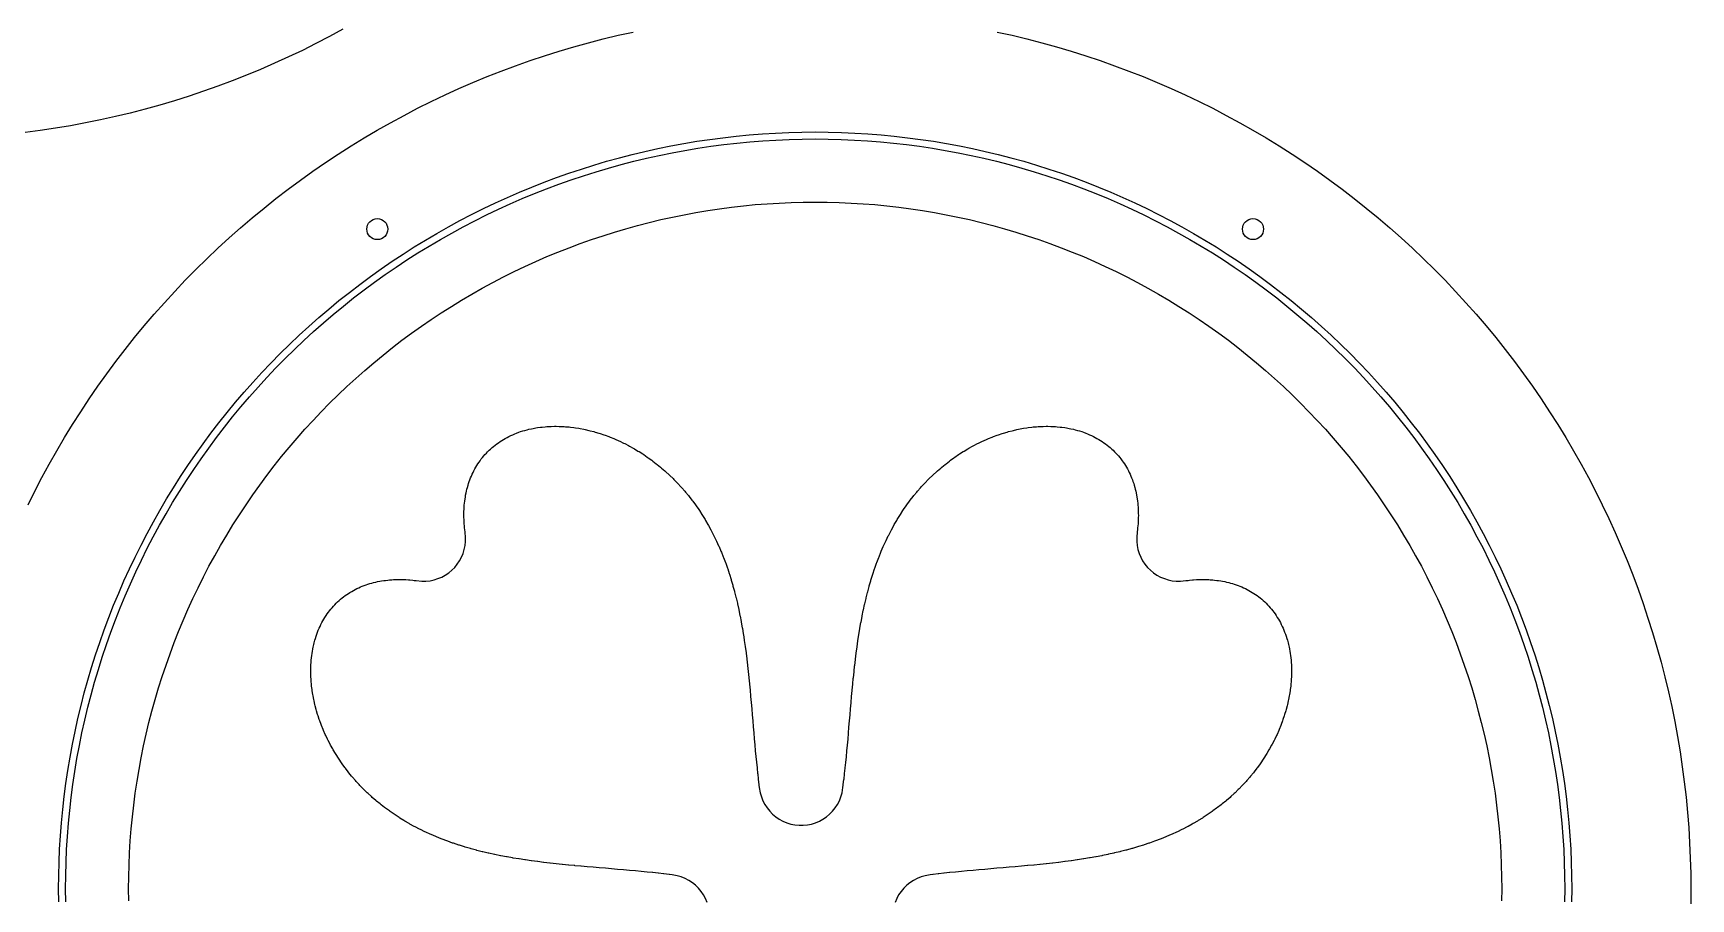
# Model space of a CAD drawing. Header units: metres. Extents: x 10 to 1210, y 10 to 2773.
# Drawn here: x 915.4 to 1152, y 619.6 to 743.1 of the extents above; entities that cross this region are included whole.
import ezdxf

# ---------------------------------------------------------------- set-up
doc = ezdxf.new("R2010")
doc.units = ezdxf.units.M
for name, color, linetype in [('ACIKLIK', 5, 'Continuous'), ('ASKI_DELIK', 6, 'Continuous'), ('CAM_SABLON', 4, 'Continuous'), ('DIS_KENAR_V91_Z3', 1, 'Continuous'), ('LAMBA_T4_Z4', 3, 'Continuous')]:
    doc.layers.add(name, color=color, linetype=linetype)

msp = doc.modelspace()

# ---------------------------------------------------------------- linework, layer by layer
at = {"layer": 'ACIKLIK'}
msp.add_lwpolyline([(929.02, 619.29), (929, 621), (929.02, 622.71), (929.06, 624.42), (929.14, 626.13), (929.24, 627.84), (929.37, 629.54), (929.54, 631.24), (929.73, 632.94), (929.95, 634.64), (930.21, 636.33), (930.49, 638.02), (930.8, 639.7), (931.14, 641.38), (931.51, 643.04), (931.91, 644.71), (932.34, 646.36), (932.8, 648.01), (933.28, 649.65), (933.8, 651.28), (934.34, 652.91), (934.91, 654.52), (935.51, 656.12), (936.14, 657.71), (936.79, 659.29), (937.47, 660.86), (938.18, 662.42), (938.92, 663.96), (939.68, 665.49), (940.47, 667.01), (941.29, 668.51), (942.13, 670), (943, 671.47), (943.89, 672.93), (944.81, 674.37), (945.76, 675.8), (946.72, 677.21), (947.72, 678.6), (948.73, 679.98), (949.78, 681.33), (950.84, 682.67), (951.93, 683.99), (953.04, 685.29), (954.17, 686.57), (955.33, 687.84), (956.51, 689.08), (957.7, 690.3), (958.92, 691.49), (960.16, 692.67), (961.43, 693.83), (962.71, 694.96), (964.01, 696.07), (965.33, 697.16), (966.67, 698.22), (968.02, 699.27), (969.4, 700.28), (970.79, 701.28), (972.2, 702.24), (973.63, 703.19), (975.07, 704.11), (976.53, 705), (978, 705.87), (979.49, 706.71), (980.99, 707.53), (982.51, 708.32), (984.04, 709.08), (985.58, 709.82), (987.14, 710.53), (988.71, 711.21), (990.29, 711.86), (991.88, 712.49), (993.48, 713.09), (995.09, 713.66), (996.72, 714.2), (998.35, 714.72), (999.99, 715.2), (1001.64, 715.66), (1003.29, 716.09), (1004.96, 716.49), (1006.62, 716.86), (1008.3, 717.2), (1009.98, 717.51), (1011.67, 717.79), (1013.36, 718.05), (1015.06, 718.27), (1016.76, 718.46), (1018.46, 718.63), (1020.16, 718.76), (1021.87, 718.86), (1023.58, 718.94), (1025.29, 718.98), (1027, 719), (1028.71, 718.98), (1030.42, 718.94), (1032.13, 718.86), (1033.84, 718.76), (1035.54, 718.63), (1037.24, 718.46), (1038.94, 718.27), (1040.64, 718.05), (1042.33, 717.79), (1044.02, 717.51), (1045.7, 717.2), (1047.38, 716.86), (1049.04, 716.49), (1050.71, 716.09), (1052.36, 715.66), (1054.01, 715.2), (1055.65, 714.72), (1057.28, 714.2), (1058.91, 713.66), (1060.52, 713.09), (1062.12, 712.49), (1063.71, 711.86), (1065.29, 711.21), (1066.86, 710.53), (1068.42, 709.82), (1069.96, 709.08), (1071.49, 708.32), (1073.01, 707.53), (1074.51, 706.71), (1076, 705.87), (1077.47, 705), (1078.93, 704.11), (1080.37, 703.19), (1081.8, 702.24), (1083.21, 701.28), (1084.6, 700.28), (1085.98, 699.27), (1087.33, 698.22), (1088.67, 697.16), (1089.99, 696.07), (1091.29, 694.96), (1092.57, 693.83), (1093.84, 692.67), (1095.08, 691.49), (1096.3, 690.3), (1097.49, 689.08), (1098.67, 687.84), (1099.83, 686.57), (1100.96, 685.29), (1102.07, 683.99), (1103.16, 682.67), (1104.22, 681.33), (1105.27, 679.98), (1106.28, 678.6), (1107.28, 677.21), (1108.24, 675.8), (1109.19, 674.37), (1110.11, 672.93), (1111, 671.47), (1111.87, 670), (1112.71, 668.51), (1113.53, 667.01), (1114.32, 665.49), (1115.08, 663.96), (1115.82, 662.42), (1116.53, 660.86), (1117.21, 659.29), (1117.86, 657.71), (1118.49, 656.12), (1119.09, 654.52), (1119.66, 652.91), (1120.2, 651.28), (1120.72, 649.65), (1121.2, 648.01), (1121.66, 646.36), (1122.09, 644.71), (1122.49, 643.04), (1122.86, 641.38), (1123.2, 639.7), (1123.51, 638.02), (1123.79, 636.33), (1124.05, 634.64), (1124.27, 632.94), (1124.46, 631.24), (1124.63, 629.54), (1124.76, 627.84), (1124.86, 626.13), (1124.94, 624.42), (1124.98, 622.71), (1125, 621), (1125, 621), (1124.98, 619.29)], dxfattribs=at)
at = {"layer": 'ASKI_DELIK'}
for centre in [(964.5, 715.14), (1089.5, 715.14)]:
    msp.add_circle(centre, 1.5, dxfattribs=at)
at = {"layer": 'CAM_SABLON'}
msp.add_lwpolyline([(920.02, 619.13), (920, 621), (920.02, 622.87), (920.07, 624.73), (920.15, 626.6), (920.26, 628.46), (920.41, 630.33), (920.59, 632.18), (920.8, 634.04), (921.04, 635.89), (921.32, 637.74), (921.63, 639.58), (921.97, 641.42), (922.34, 643.25), (922.74, 645.07), (923.18, 646.89), (923.65, 648.69), (924.15, 650.49), (924.68, 652.28), (925.24, 654.06), (925.83, 655.84), (926.45, 657.6), (927.11, 659.35), (927.79, 661.08), (928.51, 662.81), (929.25, 664.52), (930.03, 666.22), (930.83, 667.91), (931.66, 669.58), (932.53, 671.23), (933.42, 672.87), (934.34, 674.5), (935.28, 676.11), (936.26, 677.7), (937.26, 679.28), (938.29, 680.83), (939.35, 682.37), (940.44, 683.89), (941.55, 685.39), (942.68, 686.88), (943.85, 688.34), (945.03, 689.78), (946.25, 691.2), (947.48, 692.6), (948.75, 693.97), (950.03, 695.33), (951.34, 696.66), (952.67, 697.97), (954.03, 699.25), (955.4, 700.52), (956.8, 701.75), (958.22, 702.97), (959.66, 704.15), (961.12, 705.32), (962.61, 706.45), (964.11, 707.56), (965.63, 708.65), (967.17, 709.71), (968.72, 710.74), (970.3, 711.74), (971.89, 712.72), (973.5, 713.66), (975.13, 714.58), (976.77, 715.47), (978.42, 716.34), (980.09, 717.17), (981.78, 717.97), (983.48, 718.75), (985.19, 719.49), (986.92, 720.21), (988.65, 720.89), (990.4, 721.55), (992.16, 722.17), (993.94, 722.76), (995.72, 723.32), (997.51, 723.85), (999.31, 724.35), (1001.11, 724.82), (1002.93, 725.26), (1004.75, 725.66), (1006.58, 726.03), (1008.42, 726.37), (1010.26, 726.68), (1012.11, 726.96), (1013.96, 727.2), (1015.82, 727.41), (1017.67, 727.59), (1019.54, 727.74), (1021.4, 727.85), (1023.27, 727.93), (1025.13, 727.98), (1027, 728), (1028.87, 727.98), (1030.73, 727.93), (1032.6, 727.85), (1034.46, 727.74), (1036.33, 727.59), (1038.18, 727.41), (1040.04, 727.2), (1041.89, 726.96), (1043.74, 726.68), (1045.58, 726.37), (1047.42, 726.03), (1049.25, 725.66), (1051.07, 725.26), (1052.89, 724.82), (1054.69, 724.35), (1056.49, 723.85), (1058.28, 723.32), (1060.06, 722.76), (1061.84, 722.17), (1063.6, 721.55), (1065.35, 720.89), (1067.08, 720.21), (1068.81, 719.49), (1070.52, 718.75), (1072.22, 717.97), (1073.91, 717.17), (1075.58, 716.34), (1077.23, 715.47), (1078.87, 714.58), (1080.5, 713.66), (1082.11, 712.72), (1083.7, 711.74), (1085.28, 710.74), (1086.83, 709.71), (1088.37, 708.65), (1089.89, 707.56), (1091.39, 706.45), (1092.88, 705.32), (1094.34, 704.15), (1095.78, 702.97), (1097.2, 701.75), (1098.6, 700.52), (1099.97, 699.25), (1101.33, 697.97), (1102.66, 696.66), (1103.97, 695.33), (1105.25, 693.97), (1106.52, 692.6), (1107.75, 691.2), (1108.97, 689.78), (1110.15, 688.34), (1111.32, 686.88), (1112.45, 685.39), (1113.56, 683.89), (1114.65, 682.37), (1115.71, 680.83), (1116.74, 679.28), (1117.74, 677.7), (1118.72, 676.11), (1119.66, 674.5), (1120.58, 672.87), (1121.47, 671.23), (1122.34, 669.58), (1123.17, 667.91), (1123.97, 666.22), (1124.75, 664.52), (1125.49, 662.81), (1126.21, 661.08), (1126.89, 659.35), (1127.55, 657.6), (1128.17, 655.84), (1128.76, 654.06), (1129.32, 652.28), (1129.85, 650.49), (1130.35, 648.69), (1130.82, 646.89), (1131.26, 645.07), (1131.66, 643.25), (1132.03, 641.42), (1132.37, 639.58), (1132.68, 637.74), (1132.96, 635.89), (1133.2, 634.04), (1133.41, 632.18), (1133.59, 630.33), (1133.74, 628.46), (1133.85, 626.6), (1133.93, 624.73), (1133.98, 622.87), (1134, 621), (1134, 621), (1133.98, 619.13)], dxfattribs=at)
at = {"layer": 'DIS_KENAR_V91_Z3'}
for points in [[(959.6, 743.67), (957.68, 742.63), (955.75, 741.62), (953.8, 740.65), (951.83, 739.71), (949.84, 738.81), (947.84, 737.94), (945.83, 737.1), (943.8, 736.3), (941.75, 735.54), (939.7, 734.81), (937.63, 734.12), (935.55, 733.46), (933.45, 732.84), (931.35, 732.26), (929.24, 731.71), (927.12, 731.2), (924.99, 730.73), (922.85, 730.3), (920.71, 729.9), (918.55, 729.54), (916.4, 729.22), (914.23, 728.93)], [(914.65, 675.8), (915.62, 677.75), (916.63, 679.68), (917.67, 681.6), (918.75, 683.5), (919.85, 685.38), (920.99, 687.24), (922.17, 689.08), (923.37, 690.9), (924.61, 692.7), (925.87, 694.47), (927.17, 696.23), (928.5, 697.96), (929.86, 699.67), (931.24, 701.35), (932.66, 703.01), (934.11, 704.64), (935.58, 706.25), (937.08, 707.83), (938.61, 709.39), (940.17, 710.92), (941.75, 712.42), (943.36, 713.89), (944.99, 715.34), (946.65, 716.76), (948.33, 718.14), (950.04, 719.5), (951.77, 720.83), (953.53, 722.13), (955.3, 723.39), (957.1, 724.63), (958.92, 725.83), (960.76, 727.01), (962.62, 728.15), (964.5, 729.25), (966.4, 730.33), (968.32, 731.37), (970.25, 732.38), (972.2, 733.35), (974.17, 734.29), (976.16, 735.19), (978.16, 736.06), (980.17, 736.9), (982.2, 737.7), (984.25, 738.46), (986.3, 739.19), (988.37, 739.88), (990.45, 740.54), (992.55, 741.16), (994.65, 741.74), (996.76, 742.29), (998.88, 742.8), (1001.01, 743.27)], [(1052.99, 743.27), (1055.12, 742.8), (1057.24, 742.29), (1059.35, 741.74), (1061.45, 741.16), (1063.55, 740.54), (1065.63, 739.88), (1067.7, 739.19), (1069.75, 738.46), (1071.8, 737.7), (1073.83, 736.9), (1075.84, 736.06), (1077.84, 735.19), (1079.83, 734.29), (1081.8, 733.35), (1083.75, 732.38), (1085.68, 731.37), (1087.6, 730.33), (1089.5, 729.25), (1091.38, 728.15), (1093.24, 727.01), (1095.08, 725.83), (1096.9, 724.63), (1098.7, 723.39), (1100.47, 722.13), (1102.23, 720.83), (1103.96, 719.5), (1105.67, 718.14), (1107.35, 716.76), (1109.01, 715.34), (1110.64, 713.89), (1112.25, 712.42), (1113.83, 710.92), (1115.39, 709.39), (1116.92, 707.83), (1118.42, 706.25), (1119.89, 704.64), (1121.34, 703.01), (1122.76, 701.35), (1124.14, 699.67), (1125.5, 697.96), (1126.83, 696.23), (1128.13, 694.47), (1129.39, 692.7), (1130.63, 690.9), (1131.83, 689.08), (1133.01, 687.24), (1134.15, 685.38), (1135.25, 683.5), (1136.33, 681.6), (1137.37, 679.68), (1138.38, 677.75), (1139.35, 675.8), (1140.29, 673.83), (1141.19, 671.84), (1142.06, 669.84), (1142.9, 667.83), (1143.7, 665.8), (1144.46, 663.75), (1145.19, 661.7), (1145.88, 659.63), (1146.54, 657.55), (1147.16, 655.45), (1147.74, 653.35), (1148.29, 651.24), (1148.8, 649.12), (1149.27, 646.99), (1149.7, 644.85), (1150.1, 642.71), (1150.46, 640.55), (1150.78, 638.4), (1151.07, 636.23), (1151.32, 634.07), (1151.52, 631.89), (1151.7, 629.72), (1151.83, 627.54), (1151.92, 625.36), (1151.98, 623.18), (1152, 621), (1152, 621), (1151.98, 618.82)], [(1011.59, 619.05), (1011.36, 619.6), (1011.08, 620.12), (1010.74, 620.61), (1010.36, 621.07), (1009.93, 621.49), (1009.47, 621.86), (1008.97, 622.18), (1008.44, 622.46), (1007.88, 622.68), (1007.31, 622.84), (1006.57, 622.97), (1006.21, 623.02), (1006.15, 623.02), (1005.42, 623.11), (1005.36, 623.12), (1004.62, 623.2), (1004.57, 623.21), (1003.81, 623.29), (1003.77, 623.3), (1003, 623.38), (1002.17, 623.46), (1001.34, 623.54), (1000.5, 623.61), (999.65, 623.69), (998.79, 623.76), (997.93, 623.83), (997.06, 623.91), (996.19, 623.98), (995.32, 624.05), (995.32, 624.05), (994.45, 624.13), (994.44, 624.13), (993.58, 624.2), (993.56, 624.21), (992.7, 624.28), (992.68, 624.29), (991.82, 624.37), (991.79, 624.37), (990.94, 624.45), (990.9, 624.46), (990.05, 624.55), (990.02, 624.55), (989.17, 624.64), (989.13, 624.65), (988.29, 624.75), (988.24, 624.75), (987.4, 624.86), (987.35, 624.86), (986.52, 624.98), (986.47, 624.98), (985.64, 625.1), (985.58, 625.11), (984.77, 625.24), (984.7, 625.25), (983.89, 625.38), (983.82, 625.39), (983.02, 625.53), (982.95, 625.55), (982.15, 625.7), (982.07, 625.71), (981.29, 625.87), (981.21, 625.89), (980.43, 626.06), (980.34, 626.08), (979.58, 626.26), (979.49, 626.28), (978.73, 626.47), (978.64, 626.5), (977.89, 626.7), (977.79, 626.73), (977.06, 626.94), (976.95, 626.97), (976.23, 627.2), (976.12, 627.23), (975.37, 627.48), (975.25, 627.52), (974.55, 627.77), (974.44, 627.81), (973.75, 628.07), (973.63, 628.12), (972.96, 628.39), (972.84, 628.44), (972.18, 628.72), (972.05, 628.78), (971.41, 629.07), (971.28, 629.13), (970.65, 629.44), (970.52, 629.51), (969.9, 629.83), (969.77, 629.9), (969.16, 630.23), (969.03, 630.3), (968.44, 630.64), (968.31, 630.72), (967.73, 631.08), (967.6, 631.16), (967.03, 631.53), (966.9, 631.62), (966.35, 632), (966.22, 632.09), (965.69, 632.48), (965.55, 632.58), (965.03, 632.99), (964.9, 633.09), (964.4, 633.5), (964.27, 633.61), (963.78, 634.04), (963.65, 634.15), (963.18, 634.59), (963.06, 634.7), (962.6, 635.15), (962.47, 635.27), (962.03, 635.73), (961.91, 635.85), (961.48, 636.32), (961.37, 636.45), (960.96, 636.93), (960.84, 637.06), (960.45, 637.54), (960.34, 637.68), (959.96, 638.18), (959.86, 638.32), (959.49, 638.82), (959.39, 638.96), (959.05, 639.47), (958.95, 639.62), (958.62, 640.13), (958.53, 640.29), (958.22, 640.8), (958.13, 640.96), (957.84, 641.48), (957.75, 641.64), (957.48, 642.17), (957.4, 642.34), (957.15, 642.87), (957.07, 643.03), (956.83, 643.56), (956.76, 643.73), (956.55, 644.27), (956.48, 644.44), (956.28, 644.97), (956.22, 645.15), (956.04, 645.68), (955.98, 645.87), (955.83, 646.39), (955.77, 646.58), (955.64, 647.1), (955.59, 647.29), (955.47, 647.81), (955.43, 648.01), (955.33, 648.52), (955.29, 648.72), (955.21, 649.22), (955.18, 649.43), (955.12, 649.92), (955.1, 650.13), (955.06, 650.62), (955.04, 650.83), (955.02, 651.31), (955.01, 651.53), (955, 651.99), (955, 652.21), (955.01, 652.66), (955.02, 652.89), (955.05, 653.32), (955.07, 653.56), (955.11, 653.98), (955.14, 654.22), (955.19, 654.62), (955.23, 654.86), (955.3, 655.25), (955.35, 655.49), (955.43, 655.86), (955.5, 656.11), (955.59, 656.46), (955.67, 656.72), (955.77, 657.05), (955.86, 657.31), (955.98, 657.62), (956.08, 657.88), (956.21, 658.17), (956.33, 658.43), (956.46, 658.71), (956.59, 658.97), (956.73, 659.23), (956.88, 659.48), (957.03, 659.73), (957.19, 659.98), (957.35, 660.21), (957.52, 660.45), (957.68, 660.67), (957.87, 660.91), (958.04, 661.11), (958.25, 661.34), (958.42, 661.53), (958.64, 661.75), (958.82, 661.92), (959.05, 662.13), (959.24, 662.3), (959.48, 662.5), (959.67, 662.65), (959.92, 662.84), (960.13, 662.98), (960.38, 663.15), (960.6, 663.29), (960.85, 663.44), (961.08, 663.57), (961.34, 663.71), (961.58, 663.83), (961.85, 663.96), (962.1, 664.07), (962.36, 664.18), (962.63, 664.28), (962.89, 664.37), (963.17, 664.47), (963.42, 664.55), (963.72, 664.63), (963.97, 664.7), (964.28, 664.77), (964.52, 664.83), (964.84, 664.89), (965.09, 664.93), (965.42, 664.98), (965.66, 665.01), (966, 665.05), (966.23, 665.08), (966.59, 665.1), (966.81, 665.11), (967.18, 665.13), (967.39, 665.13), (967.78, 665.14), (967.98, 665.13), (968.37, 665.12), (968.57, 665.11), (968.97, 665.09), (969.15, 665.07), (969.56, 665.03), (969.74, 665.01), (970.06, 664.97), (970.87, 664.9), (971.45, 664.9), (972.03, 664.96), (972.6, 665.08), (973.15, 665.25), (973.69, 665.48), (974.21, 665.75), (974.69, 666.08), (975.14, 666.45), (975.55, 666.86), (975.92, 667.31), (976.25, 667.79), (976.52, 668.31), (976.75, 668.85), (976.92, 669.4), (977.04, 669.97), (977.1, 670.55), (977.1, 671.14), (977.03, 671.89), (976.99, 672.26), (976.97, 672.44), (976.93, 672.85), (976.91, 673.03), (976.89, 673.43), (976.88, 673.63), (976.87, 674.02), (976.86, 674.22), (976.87, 674.61), (976.87, 674.82), (976.89, 675.19), (976.9, 675.41), (976.92, 675.77), (976.95, 676), (976.99, 676.34), (977.02, 676.58), (977.07, 676.91), (977.11, 677.16), (977.17, 677.48), (977.23, 677.72), (977.3, 678.03), (977.37, 678.28), (977.45, 678.58), (977.53, 678.83), (977.63, 679.11), (977.72, 679.37), (977.82, 679.64), (977.93, 679.9), (978.04, 680.15), (978.17, 680.42), (978.29, 680.66), (978.43, 680.92), (978.56, 681.15), (978.71, 681.4), (978.85, 681.62), (979.02, 681.87), (979.16, 682.08), (979.35, 682.33), (979.5, 682.52), (979.7, 682.76), (979.87, 682.95), (980.08, 683.18), (980.25, 683.36), (980.47, 683.58), (980.66, 683.75), (980.89, 683.96), (981.09, 684.13), (981.33, 684.32), (981.55, 684.48), (981.79, 684.65), (982.02, 684.81), (982.27, 684.97), (982.52, 685.12), (982.77, 685.27), (983.03, 685.41), (983.29, 685.54), (983.57, 685.67), (983.83, 685.79), (984.12, 685.92), (984.38, 686.02), (984.69, 686.14), (984.95, 686.23), (985.28, 686.33), (985.54, 686.41), (985.89, 686.5), (986.14, 686.57), (986.51, 686.65), (986.75, 686.7), (987.14, 686.77), (987.38, 686.81), (987.78, 686.86), (988.02, 686.89), (988.44, 686.93), (988.68, 686.95), (989.11, 686.98), (989.34, 686.99), (989.79, 687), (990.01, 687), (990.47, 686.99), (990.69, 686.98), (991.17, 686.96), (991.38, 686.94), (991.87, 686.9), (992.08, 686.88), (992.57, 686.82), (992.78, 686.79), (993.28, 686.71), (993.48, 686.67), (993.99, 686.57), (994.19, 686.53), (994.71, 686.41), (994.9, 686.36), (995.42, 686.23), (995.61, 686.17), (996.13, 686.02), (996.32, 685.96), (996.85, 685.78), (997.03, 685.72), (997.56, 685.52), (997.73, 685.45), (998.27, 685.24), (998.44, 685.17), (998.97, 684.93), (999.13, 684.85), (999.66, 684.6), (999.83, 684.52), (1000.36, 684.25), (1000.52, 684.16), (1001.04, 683.87), (1001.2, 683.78), (1001.71, 683.47), (1001.87, 683.38), (1002.38, 683.05), (1002.53, 682.95), (1003.04, 682.61), (1003.18, 682.51), (1003.68, 682.14), (1003.82, 682.04), (1004.32, 681.66), (1004.46, 681.55), (1004.94, 681.16), (1005.07, 681.04), (1005.55, 680.63), (1005.68, 680.52), (1006.15, 680.09), (1006.27, 679.97), (1006.73, 679.53), (1006.85, 679.4), (1007.3, 678.94), (1007.41, 678.82), (1007.85, 678.35), (1007.96, 678.22), (1008.39, 677.73), (1008.5, 677.6), (1008.91, 677.1), (1009.01, 676.97), (1009.42, 676.45), (1009.52, 676.31), (1009.91, 675.78), (1010, 675.65), (1010.38, 675.1), (1010.47, 674.97), (1010.84, 674.4), (1010.92, 674.27), (1011.28, 673.69), (1011.36, 673.56), (1011.7, 672.97), (1011.77, 672.84), (1012.1, 672.23), (1012.17, 672.1), (1012.49, 671.48), (1012.56, 671.35), (1012.87, 670.72), (1012.93, 670.59), (1013.22, 669.95), (1013.28, 669.82), (1013.56, 669.16), (1013.61, 669.04), (1013.88, 668.37), (1013.93, 668.25), (1014.19, 667.56), (1014.23, 667.45), (1014.48, 666.75), (1014.52, 666.64), (1014.74, 665.97), (1014.77, 665.87), (1015, 665.14), (1015.03, 665.03), (1015.24, 664.3), (1015.27, 664.2), (1015.48, 663.45), (1015.5, 663.35), (1015.69, 662.6), (1015.72, 662.5), (1015.9, 661.74), (1015.92, 661.65), (1016.09, 660.87), (1016.11, 660.79), (1016.27, 660), (1016.29, 659.92), (1016.44, 659.12), (1016.45, 659.05), (1016.6, 658.24), (1016.61, 658.17), (1016.74, 657.36), (1016.75, 657.29), (1016.88, 656.47), (1016.89, 656.41), (1017.01, 655.58), (1017.02, 655.53), (1017.13, 654.69), (1017.14, 654.64), (1017.24, 653.8), (1017.25, 653.76), (1017.35, 652.91), (1017.35, 652.87), (1017.45, 652.02), (1017.45, 651.98), (1017.54, 651.13), (1017.54, 651.09), (1017.63, 650.24), (1017.63, 650.21), (1017.71, 649.35), (1017.71, 649.32), (1017.79, 648.46), (1017.79, 648.44), (1017.87, 647.57), (1017.87, 647.56), (1017.95, 646.69), (1017.95, 646.68), (1018.02, 645.82), (1018.09, 644.94), (1018.17, 644.08), (1018.24, 643.23), (1018.31, 642.38), (1018.38, 641.54), (1018.46, 640.7), (1018.54, 639.87), (1018.62, 639.05), (1018.7, 638.23), (1018.71, 638.19), (1018.79, 637.43), (1018.8, 637.38), (1018.88, 636.64), (1018.89, 636.58), (1018.98, 635.85), (1018.98, 635.79), (1019.03, 635.43), (1019.16, 634.69), (1019.32, 634.12), (1019.54, 633.56), (1019.82, 633.03), (1020.14, 632.53), (1020.51, 632.07), (1020.93, 631.64), (1021.39, 631.26), (1021.88, 630.92), (1022.4, 630.64), (1022.95, 630.41), (1023.52, 630.23), (1024.11, 630.11), (1024.7, 630.05), (1025.3, 630.05), (1025.89, 630.11), (1026.48, 630.23), (1027.05, 630.41), (1027.6, 630.64), (1028.12, 630.92), (1028.61, 631.26), (1029.07, 631.64), (1029.49, 632.07), (1029.86, 632.53), (1030.18, 633.03), (1030.46, 633.56), (1030.68, 634.12), (1030.84, 634.69), (1030.97, 635.43), (1031.02, 635.79), (1031.02, 635.85), (1031.11, 636.58), (1031.12, 636.64), (1031.2, 637.38), (1031.21, 637.43), (1031.29, 638.19), (1031.3, 638.23), (1031.38, 639), (1031.46, 639.83), (1031.54, 640.66), (1031.61, 641.5), (1031.69, 642.35), (1031.76, 643.21), (1031.83, 644.07), (1031.91, 644.94), (1031.98, 645.81), (1032.05, 646.68), (1032.05, 646.68), (1032.13, 647.55), (1032.13, 647.56), (1032.2, 648.42), (1032.21, 648.44), (1032.28, 649.3), (1032.29, 649.32), (1032.37, 650.18), (1032.37, 650.21), (1032.45, 651.06), (1032.46, 651.1), (1032.55, 651.95), (1032.55, 651.98), (1032.64, 652.83), (1032.65, 652.87), (1032.75, 653.71), (1032.75, 653.76), (1032.86, 654.6), (1032.86, 654.65), (1032.98, 655.48), (1032.98, 655.53), (1033.1, 656.36), (1033.11, 656.42), (1033.24, 657.23), (1033.25, 657.3), (1033.38, 658.11), (1033.39, 658.18), (1033.53, 658.98), (1033.55, 659.05), (1033.7, 659.85), (1033.71, 659.93), (1033.87, 660.71), (1033.89, 660.79), (1034.06, 661.57), (1034.08, 661.66), (1034.26, 662.42), (1034.28, 662.51), (1034.47, 663.27), (1034.5, 663.36), (1034.7, 664.11), (1034.73, 664.21), (1034.94, 664.94), (1034.97, 665.05), (1035.2, 665.77), (1035.23, 665.88), (1035.48, 666.63), (1035.52, 666.75), (1035.77, 667.45), (1035.81, 667.56), (1036.07, 668.25), (1036.12, 668.37), (1036.39, 669.04), (1036.44, 669.16), (1036.72, 669.82), (1036.78, 669.95), (1037.07, 670.59), (1037.13, 670.72), (1037.44, 671.35), (1037.51, 671.48), (1037.83, 672.1), (1037.9, 672.23), (1038.23, 672.84), (1038.3, 672.97), (1038.64, 673.56), (1038.72, 673.69), (1039.08, 674.27), (1039.16, 674.4), (1039.53, 674.97), (1039.62, 675.1), (1040, 675.65), (1040.09, 675.78), (1040.48, 676.31), (1040.58, 676.45), (1040.99, 676.97), (1041.09, 677.1), (1041.5, 677.6), (1041.61, 677.73), (1042.04, 678.22), (1042.15, 678.35), (1042.59, 678.82), (1042.7, 678.94), (1043.15, 679.4), (1043.27, 679.53), (1043.73, 679.97), (1043.85, 680.09), (1044.32, 680.52), (1044.45, 680.63), (1044.93, 681.04), (1045.06, 681.16), (1045.54, 681.55), (1045.68, 681.66), (1046.18, 682.04), (1046.32, 682.14), (1046.82, 682.51), (1046.96, 682.61), (1047.47, 682.95), (1047.62, 683.05), (1048.13, 683.38), (1048.29, 683.47), (1048.8, 683.78), (1048.96, 683.87), (1049.48, 684.16), (1049.64, 684.25), (1050.17, 684.52), (1050.34, 684.6), (1050.87, 684.85), (1051.03, 684.93), (1051.56, 685.17), (1051.73, 685.24), (1052.27, 685.45), (1052.44, 685.52), (1052.97, 685.72), (1053.15, 685.78), (1053.68, 685.96), (1053.87, 686.02), (1054.39, 686.17), (1054.58, 686.23), (1055.1, 686.36), (1055.29, 686.41), (1055.81, 686.53), (1056.01, 686.57), (1056.52, 686.67), (1056.72, 686.71), (1057.22, 686.79), (1057.43, 686.82), (1057.92, 686.88), (1058.13, 686.9), (1058.62, 686.94), (1058.83, 686.96), (1059.31, 686.98), (1059.53, 686.99), (1059.99, 687), (1060.21, 687), (1060.66, 686.99), (1060.89, 686.98), (1061.32, 686.95), (1061.56, 686.93), (1061.98, 686.89), (1062.22, 686.86), (1062.62, 686.81), (1062.86, 686.77), (1063.25, 686.7), (1063.49, 686.65), (1063.86, 686.57), (1064.11, 686.5), (1064.46, 686.41), (1064.72, 686.33), (1065.05, 686.23), (1065.31, 686.14), (1065.62, 686.02), (1065.88, 685.92), (1066.17, 685.79), (1066.43, 685.67), (1066.71, 685.54), (1066.97, 685.41), (1067.23, 685.27), (1067.48, 685.12), (1067.73, 684.97), (1067.98, 684.81), (1068.21, 684.65), (1068.45, 684.48), (1068.67, 684.32), (1068.91, 684.13), (1069.11, 683.96), (1069.34, 683.75), (1069.53, 683.58), (1069.75, 683.36), (1069.92, 683.18), (1070.13, 682.95), (1070.3, 682.76), (1070.5, 682.52), (1070.65, 682.33), (1070.84, 682.08), (1070.98, 681.87), (1071.15, 681.62), (1071.29, 681.4), (1071.44, 681.15), (1071.57, 680.92), (1071.71, 680.66), (1071.83, 680.42), (1071.96, 680.15), (1072.07, 679.9), (1072.18, 679.64), (1072.28, 679.37), (1072.37, 679.11), (1072.47, 678.83), (1072.55, 678.58), (1072.63, 678.28), (1072.7, 678.03), (1072.77, 677.72), (1072.83, 677.48), (1072.89, 677.16), (1072.93, 676.91), (1072.98, 676.58), (1073.01, 676.34), (1073.05, 676), (1073.08, 675.77), (1073.1, 675.41), (1073.11, 675.19), (1073.13, 674.82), (1073.13, 674.61), (1073.14, 674.22), (1073.13, 674.02), (1073.12, 673.63), (1073.11, 673.43), (1073.09, 673.03), (1073.07, 672.85), (1073.03, 672.44), (1073.01, 672.26), (1072.97, 671.94), (1072.9, 671.13), (1072.9, 670.55), (1072.96, 669.97), (1073.08, 669.4), (1073.25, 668.85), (1073.48, 668.31), (1073.75, 667.79), (1074.08, 667.31), (1074.45, 666.86), (1074.86, 666.45), (1075.31, 666.08), (1075.79, 665.75), (1076.31, 665.48), (1076.85, 665.25), (1077.4, 665.08), (1077.97, 664.96), (1078.55, 664.9), (1079.14, 664.9), (1079.89, 664.97), (1080.26, 665.01), (1080.44, 665.03), (1080.85, 665.07), (1081.03, 665.09), (1081.43, 665.11), (1081.63, 665.12), (1082.02, 665.13), (1082.22, 665.14), (1082.61, 665.13), (1082.82, 665.13), (1083.19, 665.11), (1083.41, 665.1), (1083.77, 665.08), (1084, 665.05), (1084.34, 665.01), (1084.58, 664.98), (1084.91, 664.93), (1085.16, 664.89), (1085.48, 664.83), (1085.72, 664.77), (1086.03, 664.7), (1086.28, 664.63), (1086.58, 664.55), (1086.83, 664.47), (1087.11, 664.37), (1087.37, 664.28), (1087.64, 664.18), (1087.9, 664.07), (1088.15, 663.96), (1088.42, 663.83), (1088.66, 663.71), (1088.92, 663.57), (1089.15, 663.44), (1089.4, 663.29), (1089.62, 663.15), (1089.87, 662.98), (1090.08, 662.84), (1090.33, 662.65), (1090.52, 662.5), (1090.76, 662.3), (1090.95, 662.13), (1091.18, 661.92), (1091.36, 661.75), (1091.58, 661.53), (1091.75, 661.34), (1091.96, 661.11), (1092.13, 660.91), (1092.32, 660.67), (1092.48, 660.45), (1092.65, 660.21), (1092.81, 659.98), (1092.97, 659.73), (1093.12, 659.48), (1093.27, 659.23), (1093.41, 658.97), (1093.54, 658.71), (1093.67, 658.43), (1093.79, 658.17), (1093.92, 657.88), (1094.02, 657.62), (1094.14, 657.31), (1094.23, 657.05), (1094.33, 656.72), (1094.41, 656.46), (1094.5, 656.11), (1094.57, 655.86), (1094.65, 655.49), (1094.7, 655.25), (1094.77, 654.86), (1094.81, 654.62), (1094.86, 654.22), (1094.89, 653.98), (1094.93, 653.56), (1094.95, 653.32), (1094.98, 652.89), (1094.99, 652.66), (1095, 652.21), (1095, 651.99), (1094.99, 651.53), (1094.98, 651.31), (1094.96, 650.83), (1094.94, 650.62), (1094.9, 650.13), (1094.88, 649.92), (1094.82, 649.43), (1094.79, 649.22), (1094.71, 648.72), (1094.67, 648.52), (1094.57, 648.01), (1094.53, 647.81), (1094.41, 647.29), (1094.36, 647.1), (1094.23, 646.58), (1094.17, 646.39), (1094.02, 645.87), (1093.96, 645.68), (1093.78, 645.15), (1093.72, 644.97), (1093.52, 644.44), (1093.45, 644.27), (1093.24, 643.73), (1093.17, 643.56), (1092.93, 643.03), (1092.85, 642.87), (1092.6, 642.34), (1092.52, 642.17), (1092.25, 641.64), (1092.16, 641.48), (1091.87, 640.96), (1091.78, 640.8), (1091.47, 640.29), (1091.38, 640.13), (1091.05, 639.62), (1090.95, 639.47), (1090.61, 638.96), (1090.51, 638.82), (1090.14, 638.32), (1090.04, 638.18), (1089.66, 637.68), (1089.55, 637.54), (1089.16, 637.06), (1089.04, 636.93), (1088.63, 636.45), (1088.52, 636.32), (1088.09, 635.85), (1087.97, 635.73), (1087.53, 635.27), (1087.4, 635.15), (1086.94, 634.7), (1086.82, 634.59), (1086.35, 634.15), (1086.22, 634.04), (1085.73, 633.61), (1085.6, 633.5), (1085.1, 633.09), (1084.97, 632.99), (1084.45, 632.58), (1084.31, 632.48), (1083.78, 632.09), (1083.65, 632), (1083.1, 631.62), (1082.97, 631.53), (1082.4, 631.16), (1082.27, 631.08), (1081.69, 630.72), (1081.56, 630.64), (1080.97, 630.3), (1080.84, 630.23), (1080.23, 629.9), (1080.1, 629.83), (1079.48, 629.51), (1079.35, 629.44), (1078.72, 629.13), (1078.59, 629.07), (1077.95, 628.78), (1077.82, 628.72), (1077.16, 628.44), (1077.04, 628.39), (1076.37, 628.12), (1076.25, 628.07), (1075.56, 627.81), (1075.45, 627.77), (1074.75, 627.52), (1074.64, 627.48), (1073.97, 627.26), (1073.87, 627.23), (1073.14, 627), (1073.03, 626.97), (1072.3, 626.76), (1072.2, 626.73), (1071.45, 626.52), (1071.35, 626.5), (1070.6, 626.31), (1070.5, 626.28), (1069.74, 626.1), (1069.65, 626.08), (1068.87, 625.91), (1068.79, 625.89), (1068, 625.73), (1067.92, 625.71), (1067.12, 625.56), (1067.05, 625.55), (1066.24, 625.4), (1066.17, 625.39), (1065.36, 625.26), (1065.29, 625.25), (1064.47, 625.12), (1064.41, 625.11), (1063.58, 624.99), (1063.53, 624.98), (1062.69, 624.87), (1062.64, 624.86), (1061.8, 624.76), (1061.76, 624.75), (1060.91, 624.65), (1060.87, 624.65), (1060.02, 624.55), (1059.98, 624.55), (1059.13, 624.46), (1059.09, 624.46), (1058.24, 624.37), (1058.21, 624.37), (1057.35, 624.29), (1057.32, 624.29), (1056.46, 624.21), (1056.44, 624.21), (1055.57, 624.13), (1055.56, 624.13), (1054.69, 624.05), (1054.68, 624.05), (1053.82, 623.98), (1052.94, 623.91), (1052.08, 623.83), (1051.23, 623.76), (1050.38, 623.69), (1049.54, 623.62), (1048.7, 623.54), (1047.87, 623.46), (1047.05, 623.38), (1046.23, 623.3), (1046.19, 623.29), (1045.43, 623.21), (1045.38, 623.2), (1044.64, 623.12), (1044.58, 623.11), (1043.85, 623.02), (1043.79, 623.02), (1043.43, 622.97), (1042.69, 622.84), (1042.12, 622.68), (1041.56, 622.46), (1041.03, 622.18), (1040.53, 621.86), (1040.07, 621.49), (1039.64, 621.07), (1039.26, 620.61), (1038.92, 620.12), (1038.64, 619.6), (1038.41, 619.05)]]:
    msp.add_lwpolyline(points, dxfattribs=at)
at = {"layer": 'LAMBA_T4_Z4'}
msp.add_lwpolyline([(919.02, 619.12), (919, 621), (919.02, 622.88), (919.07, 624.77), (919.15, 626.65), (919.26, 628.53), (919.41, 630.41), (919.59, 632.29), (919.81, 634.16), (920.05, 636.03), (920.33, 637.89), (920.64, 639.75), (920.98, 641.61), (921.36, 643.45), (921.77, 645.29), (922.21, 647.13), (922.68, 648.95), (923.18, 650.77), (923.72, 652.58), (924.29, 654.37), (924.88, 656.16), (925.51, 657.94), (926.17, 659.7), (926.86, 661.46), (927.59, 663.2), (928.34, 664.93), (929.12, 666.64), (929.93, 668.34), (930.77, 670.03), (931.64, 671.7), (932.54, 673.36), (933.47, 675), (934.43, 676.62), (935.41, 678.23), (936.42, 679.82), (937.46, 681.39), (938.53, 682.95), (939.63, 684.48), (940.75, 686), (941.9, 687.49), (943.07, 688.97), (944.27, 690.42), (945.49, 691.85), (946.74, 693.27), (948.01, 694.66), (949.31, 696.02), (950.63, 697.37), (951.98, 698.69), (953.34, 699.99), (954.73, 701.26), (956.15, 702.51), (957.58, 703.73), (959.03, 704.93), (960.51, 706.1), (962, 707.25), (963.52, 708.37), (965.05, 709.47), (966.61, 710.54), (968.18, 711.58), (969.77, 712.59), (971.38, 713.57), (973, 714.53), (974.64, 715.46), (976.3, 716.36), (977.97, 717.23), (979.66, 718.07), (981.36, 718.88), (983.07, 719.66), (984.8, 720.41), (986.54, 721.14), (988.3, 721.83), (990.06, 722.49), (991.84, 723.12), (993.63, 723.71), (995.42, 724.28), (997.23, 724.82), (999.05, 725.32), (1000.87, 725.79), (1002.71, 726.23), (1004.55, 726.64), (1006.39, 727.02), (1008.25, 727.36), (1010.11, 727.67), (1011.97, 727.95), (1013.84, 728.19), (1015.71, 728.41), (1017.59, 728.59), (1019.47, 728.74), (1021.35, 728.85), (1023.23, 728.93), (1025.12, 728.98), (1027, 729), (1028.88, 728.98), (1030.77, 728.93), (1032.65, 728.85), (1034.53, 728.74), (1036.41, 728.59), (1038.29, 728.41), (1040.16, 728.19), (1042.03, 727.95), (1043.89, 727.67), (1045.75, 727.36), (1047.61, 727.02), (1049.45, 726.64), (1051.29, 726.23), (1053.13, 725.79), (1054.95, 725.32), (1056.77, 724.82), (1058.58, 724.28), (1060.37, 723.71), (1062.16, 723.12), (1063.94, 722.49), (1065.7, 721.83), (1067.46, 721.14), (1069.2, 720.41), (1070.93, 719.66), (1072.64, 718.88), (1074.34, 718.07), (1076.03, 717.23), (1077.7, 716.36), (1079.36, 715.46), (1081, 714.53), (1082.62, 713.57), (1084.23, 712.59), (1085.82, 711.58), (1087.39, 710.54), (1088.95, 709.47), (1090.48, 708.37), (1092, 707.25), (1093.49, 706.1), (1094.97, 704.93), (1096.42, 703.73), (1097.85, 702.51), (1099.27, 701.26), (1100.66, 699.99), (1102.02, 698.69), (1103.37, 697.37), (1104.69, 696.02), (1105.99, 694.66), (1107.26, 693.27), (1108.51, 691.85), (1109.73, 690.42), (1110.93, 688.97), (1112.1, 687.49), (1113.25, 686), (1114.37, 684.48), (1115.47, 682.95), (1116.54, 681.39), (1117.58, 679.82), (1118.59, 678.23), (1119.57, 676.62), (1120.53, 675), (1121.46, 673.36), (1122.36, 671.7), (1123.23, 670.03), (1124.07, 668.34), (1124.88, 666.64), (1125.66, 664.93), (1126.41, 663.2), (1127.14, 661.46), (1127.83, 659.7), (1128.49, 657.94), (1129.12, 656.16), (1129.71, 654.37), (1130.28, 652.58), (1130.82, 650.77), (1131.32, 648.95), (1131.79, 647.13), (1132.23, 645.29), (1132.64, 643.45), (1133.02, 641.61), (1133.36, 639.75), (1133.67, 637.89), (1133.95, 636.03), (1134.19, 634.16), (1134.41, 632.29), (1134.59, 630.41), (1134.74, 628.53), (1134.85, 626.65), (1134.93, 624.77), (1134.98, 622.88), (1135, 621), (1135, 621), (1134.98, 619.12)], dxfattribs=at)

doc.saveas('drawing.dxf')
